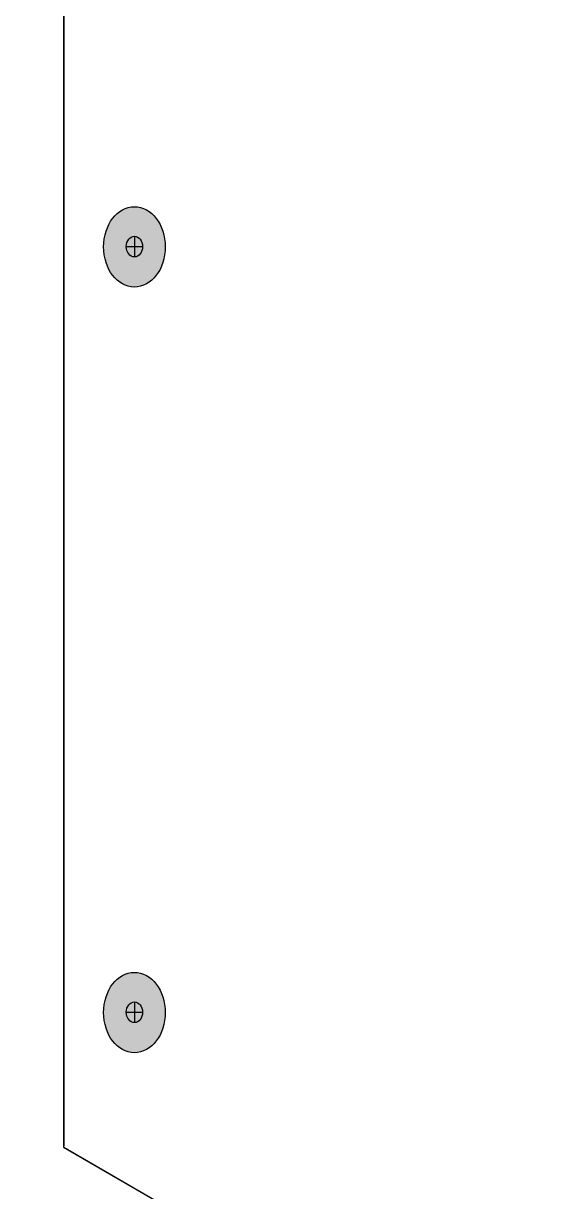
# Model space of a CAD drawing. Extents: x -1328 to 5679, y -4611 to 1603.
# Drawn here: x -375.8 to -313.4, y 864.7 to 1003.7 of the extents above; entities that cross this region are included whole.
import ezdxf

# ---------------------------------------------------------------- set-up
doc = ezdxf.new("R2010")
doc.units = 0
doc.header["$MEASUREMENT"] = 0
doc.layers.add('G-ANNO-TTLB', color=7, linetype='Continuous', lineweight=0)
doc.layers.add('TYVEK', color=7, linetype='Continuous', lineweight=0)

# ---------------------------------------------------------------- blocks, each defined once
blk = doc.blocks.new('Block_81')
at = {"layer": 'TYVEK', "true_color": 0x003b71, "transparency": 33554687}
h = blk.add_hatch(color=156, dxfattribs=at)
h.dxf.hatch_style = 2
edge = h.paths.add_edge_path()
edge.add_ellipse((-362.59, 977.07), major_axis=(0, 4.78), ratio=0.766948, start_angle=0, end_angle=360)
h = blk.add_hatch(color=156, dxfattribs=at)
h.dxf.hatch_style = 2
edge = h.paths.add_edge_path()
edge.add_ellipse((-362.59, 885.97), major_axis=(0, 4.78), ratio=0.766948, start_angle=0, end_angle=360)
at = {"layer": 'TYVEK', "color": 18, "lineweight": 25, "true_color": 0x080808}
for p, q in [((-362.59, 978.34), (-362.59, 975.87)), ((-363.56, 977.1), (-361.61, 977.1)), ((-362.59, 887.23), (-362.59, 884.76)), ((-363.56, 886), (-361.61, 886))]:
    blk.add_line(p, q, dxfattribs=at)
at = {"layer": 'TYVEK', "color": 33, "lineweight": 25, "true_color": 0xcc9966}
for points in [[(-366.76, 976.74)], [(-363.1, 971.96)]]:
    blk.add_lwpolyline(points, dxfattribs=at)
at = {"layer": 'TYVEK', "color": 18, "lineweight": 25, "true_color": 0x000000}
for centre in [(-362.59, 977.07), (-362.59, 885.97)]:
    blk.add_ellipse(centre, major_axis=(0, 4.78), ratio=0.766948, dxfattribs=at)
at = {"layer": 'TYVEK', "color": 18, "lineweight": 25, "true_color": 0x080808}
for centre in [(-362.59, 977.1), (-362.59, 886)]:
    blk.add_ellipse(centre, major_axis=(0, 1.23), ratio=0.788846, dxfattribs=at)

msp = doc.modelspace()

# ---------------------------------------------------------------- hatches: boundary and pattern name
at = {"layer": 'G-ANNO-TTLB', "true_color": 0xff00ff, "transparency": 33554687}
h = msp.add_hatch(color=6, dxfattribs=at)
edge = h.paths.add_edge_path()
edge.add_spline(control_points=[(1626, -853.91), (1626, -853.91), (-1303.52, -853.91), (-1303.52, -853.91), (-1303.52, -853.91), (-1303.52, 1603.09), (-1303.52, 1603.09), (-1303.52, 1603.09), (1626, 1603.09), (1626, 1603.09), (1626, 1603.09), (1626, -853.91), (1626, -853.91)], knot_values=[0, 0, 0, 0, 1, 1, 1, 2, 2, 2, 3, 3, 3, 4, 4, 4, 4], degree=3, periodic=0)
edge = h.paths.add_edge_path()
edge.add_spline(control_points=[(-1294.52, 1594.09), (-1294.52, 1594.09), (-1294.52, -844.91), (-1294.52, -844.91), (-1294.52, -844.91), (1617, -844.91), (1617, -844.91), (1617, -844.91), (1617, 1594.09), (1617, 1594.09), (1617, 1594.09), (-1294.52, 1594.09), (-1294.52, 1594.09)], knot_values=[0, 0, 0, 0, 1, 1, 1, 2, 2, 2, 3, 3, 3, 4, 4, 4, 4], degree=3, periodic=0)
edge.add_line((-1294.52, 1594.09), (-1294.52, 1594.09))

# ---------------------------------------------------------------- linework, layer by layer
at = {"layer": 'G-ANNO-TTLB'}
for points in [[(1626, -853.91), (1626, -853.91), (-1303.52, -853.91), (-1303.52, -853.91), (-1303.52, -853.91), (-1303.52, 1603.09), (-1303.52, 1603.09), (-1303.52, 1603.09), (1626, 1603.09), (1626, 1603.09), (1626, 1603.09), (1626, -853.91), (1626, -853.91)], [(-1294.52, 1594.09), (-1294.52, 1594.09), (-1294.52, -844.91), (-1294.52, -844.91), (-1294.52, -844.91), (1617, -844.91), (1617, -844.91), (1617, -844.91), (1617, 1594.09), (1617, 1594.09), (1617, 1594.09), (-1294.52, 1594.09), (-1294.52, 1594.09)]]:
    msp.add_open_spline(points, degree=3, knots=[0, 0, 0, 0, 1, 1, 1, 2, 2, 2, 3, 3, 3, 4, 4, 4, 4], dxfattribs=at)
at = {"layer": 'TYVEK', "color": 2, "lineweight": 25, "true_color": 0xffff00}
for p, q in [((-371.01, 1292.25), (-371.01, 869.95)), ((-371.01, 994.29), (-371.01, 869.95)), ((-371.01, 869.95), (-102.18, 714.32))]:
    msp.add_line(p, q, dxfattribs=at)
at = {"layer": 'TYVEK', "color": 18, "lineweight": 25, "true_color": 0x000000}
for p, q in [((-370.99, 1292.33), (-370.99, 870.09)), ((-370.99, 869.94), (-102.16, 714.31))]:
    msp.add_line(p, q, dxfattribs=at)

# ---------------------------------------------------------------- block references
at = {"layer": 'TYVEK'}
msp.add_blockref('Block_81', (0, 0), dxfattribs=at)

doc.saveas('drawing.dxf')
